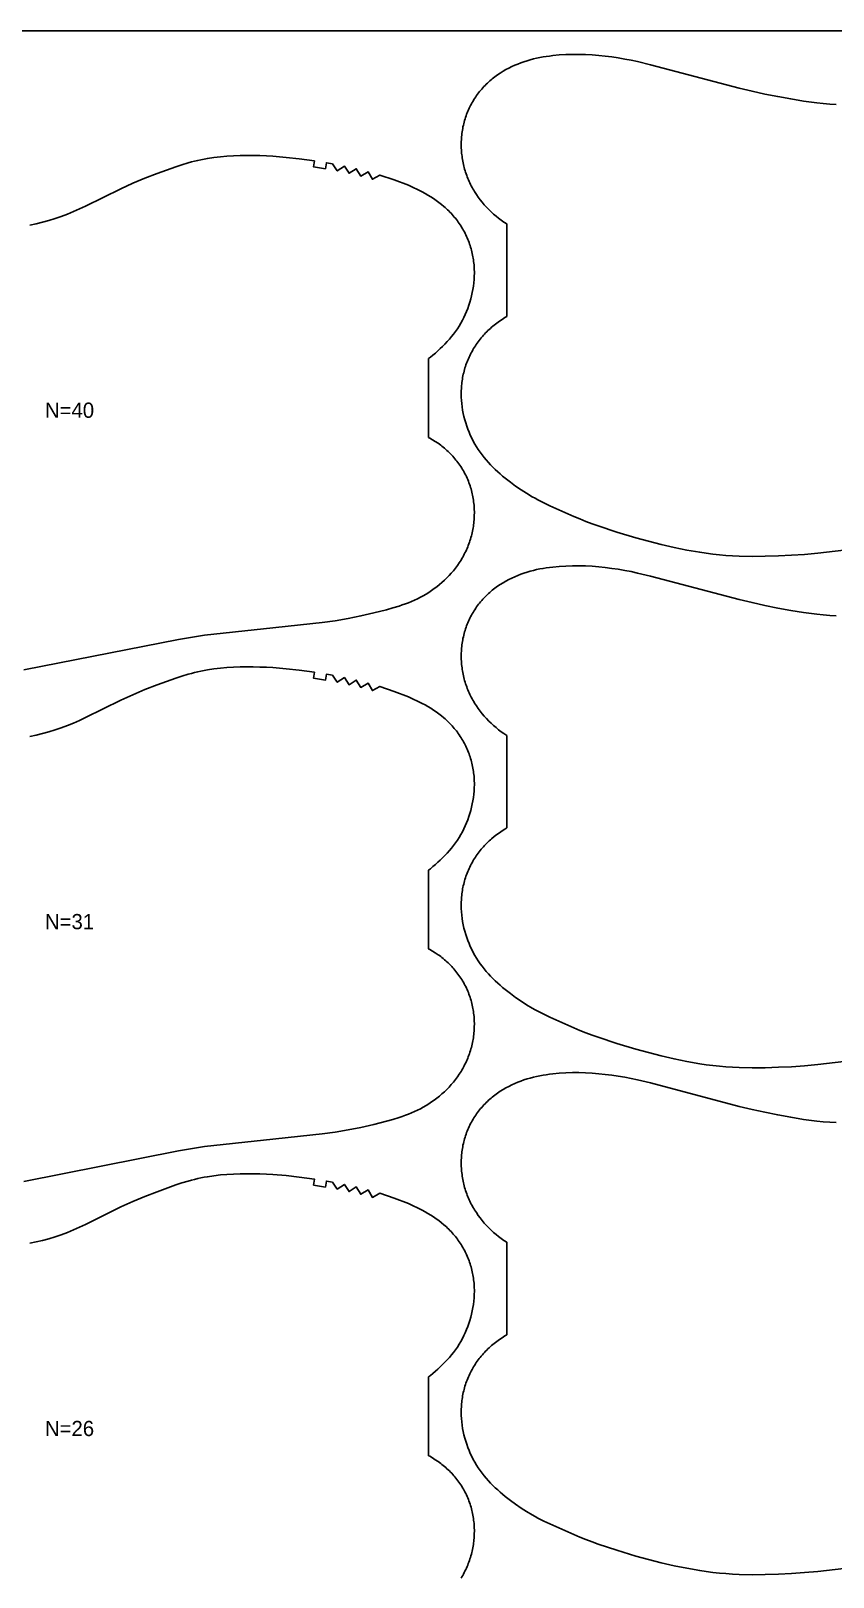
# Model space of a CAD drawing. Header units: inches. Extents: x 0 to 1948, y 0 to 1049.
# Drawn here: x 691 to 954, y 541 to 1049 of the extents above; entities that cross this region are included whole.
import ezdxf

# ---------------------------------------------------------------- set-up
doc = ezdxf.new("R2010")
doc.units = ezdxf.units.IN

msp = doc.modelspace()

# ---------------------------------------------------------------- linework, layer by layer
at = {"layer": '1'}
msp.add_lwpolyline([(0, 0), (1947.5095, 0), (1947.5095, 1048.7909), (0, 1048.7909), (0, 0)], close=True, dxfattribs=at)
for points in [[(957.6171, 878.234), (949.0504, 877.2181), (944.754, 876.8363), (940.4506, 876.5421), (936.1425, 876.3302), (931.8309, 876.2016), (927.517, 876.165), (923.2048, 876.2528), (921.0506, 876.3548), (918.8989, 876.4986), (916.7506, 876.6853), (914.6065, 876.9159), (912.4676, 877.1908), (910.3342, 877.5071), (906.0849, 878.2501), (901.8598, 879.118), (897.6574, 880.0902), (893.4762, 881.1505), (889.3181, 882.2966), (883.1264, 884.1763), (876.9753, 886.1851), (874.9432, 886.9068), (872.9264, 887.6679), (870.9276, 888.474), (868.9429, 889.3159), (861.0595, 892.8298), (859.113, 893.7576), (857.1934, 894.7368), (856.2464, 895.2507), (855.3085, 895.7813), (853.46, 896.8905), (851.6478, 898.0597), (849.8719, 899.2844), (848.1332, 900.5615), (846.4366, 901.8935), (845.606, 902.5813), (844.7882, 903.2842), (843.9838, 904.0028), (843.1937, 904.7376), (842.4188, 905.4889), (841.6608, 906.2575), (840.9219, 907.0439), (840.204, 907.8486), (839.5091, 908.6723), (838.8393, 909.5156), (838.1966, 910.3791), (837.5829, 911.2633), (836.9999, 912.1685), (836.4482, 913.0937), (835.9276, 914.0375), (835.4384, 914.9986), (834.9805, 915.9755), (834.5541, 916.9671), (834.1591, 917.9718), (833.7958, 918.9883), (833.4641, 920.0153), (833.1647, 921.0519), (832.8981, 922.0971), (832.6649, 923.15), (832.4657, 924.2095), (832.3011, 925.2749), (832.1716, 926.3451), (832.0779, 927.4192), (832.0205, 928.4962), (832, 929.5747), (832.0038, 930.114), (832.017, 930.6532), (832.0398, 931.192), (832.0721, 931.7302), (832.1141, 932.2677), (832.1658, 932.8042), (832.2274, 933.3396), (832.2988, 933.8738), (832.3802, 934.4064), (832.4717, 934.9374), (832.5732, 935.4665), (832.6849, 935.9936), (832.8069, 936.5185), (832.939, 937.0409), (833.0812, 937.5608), (833.2333, 938.0778), (833.3954, 938.5919), (833.5674, 939.1029), (833.749, 939.6106), (833.9403, 940.1147), (834.1412, 940.6152), (834.3516, 941.1118), (834.5714, 941.6043), (834.8005, 942.0927), (835.0388, 942.5766), (835.2863, 943.0559), (835.5428, 943.5304), (835.8083, 944), (836.0827, 944.4644), (836.3659, 944.9236), (836.6577, 945.3773), (836.958, 945.8254), (837.2666, 946.2677), (837.5835, 946.7042), (837.9085, 947.1346), (838.2415, 947.5588), (838.5823, 947.9767), (838.9308, 948.3881), (839.2868, 948.7928), (839.6504, 949.1907), (840.0212, 949.5817), (840.3992, 949.9656), (840.7843, 950.3422), (841.1762, 950.7114), (841.575, 951.0731), (841.9802, 951.4275), (842.8092, 952.1146), (843.6612, 952.7741), (844.5339, 953.4073), (845.4253, 954.0154), (846.3334, 954.5998), (847, 955.0059), (847, 985.3252), (846.9271, 985.3704), (846.0277, 985.9652), (845.1469, 986.5873), (844.286, 987.2364), (843.4457, 987.9121), (842.6271, 988.6139), (841.8309, 989.3411), (841.0581, 990.0931), (840.3096, 990.8694), (839.5862, 991.6694), (838.8889, 992.4925), (838.2186, 993.338), (837.5766, 994.2053), (836.9641, 995.0935), (836.3825, 996.0019), (836.1037, 996.4634), (835.8331, 996.9296), (835.5709, 997.4005), (835.3172, 997.876), (835.0722, 998.3559), (834.8361, 998.8402), (834.609, 999.3287), (834.3911, 999.8214), (834.1825, 1000.3181), (833.9833, 1000.8187), (833.7935, 1001.323), (833.6132, 1001.8308), (833.4422, 1002.3419), (833.2807, 1002.8561), (833.1287, 1003.3733), (832.9862, 1003.8933), (832.8532, 1004.4158), (832.7297, 1004.9408), (832.6158, 1005.4679), (832.5115, 1005.9971), (832.4168, 1006.5281), (832.3317, 1007.0608), (832.2562, 1007.5949), (832.1904, 1008.1303), (832.1342, 1008.6668), (832.0878, 1009.2043), (832.0511, 1009.7424), (832.0243, 1010.2811), (832.0072, 1010.8202), (832, 1011.3594), (832.0027, 1011.8987), (832.0153, 1012.4377), (832.0379, 1012.9764), (832.0705, 1013.5145), (832.1132, 1014.0519), (832.1659, 1014.5884), (832.2288, 1015.1237), (832.3018, 1015.6578), (832.385, 1016.1904), (832.4784, 1016.7213), (832.5821, 1017.2504), (832.696, 1017.7774), (832.82, 1018.3022), (832.9543, 1018.8245), (833.0986, 1019.3441), (833.253, 1019.8607), (833.4174, 1020.3743), (833.5918, 1020.8846), (833.7761, 1021.3913), (833.9704, 1021.8942), (834.1745, 1022.3932), (834.3884, 1022.888), (834.6121, 1023.3784), (834.8456, 1023.8642), (835.0887, 1024.3452), (835.3415, 1024.8212), (835.6039, 1025.2919), (835.8758, 1025.7573), (836.157, 1026.2171), (836.4473, 1026.6712), (836.7466, 1027.1196), (837.0547, 1027.5619), (837.3715, 1027.9982), (837.6968, 1028.4282), (838.0305, 1028.8518), (838.3723, 1029.2689), (838.7221, 1029.6792), (839.0799, 1030.0828), (839.4453, 1030.4794), (839.8183, 1030.8688), (840.1986, 1031.251), (840.5862, 1031.6258), (840.9808, 1031.993), (841.3824, 1032.3527), (841.7906, 1032.7047), (842.2052, 1033.0492), (842.6262, 1033.386), (843.0532, 1033.7151), (843.4862, 1034.0365), (843.9248, 1034.3502), (844.8184, 1034.9545), (845.7324, 1035.5276), (846.6652, 1036.0694), (847.6154, 1036.5798), (848.5813, 1037.0586), (849.5618, 1037.5063), (850.5556, 1037.9235), (851.5616, 1038.3107), (852.5787, 1038.6683), (853.6056, 1038.9971), (854.6412, 1039.2975), (855.6843, 1039.5701), (856.7338, 1039.8156), (857.789, 1040.0351), (858.8492, 1040.23), (859.9136, 1040.4016), (860.9818, 1040.5512), (862.053, 1040.6803), (864.2016, 1040.8819), (866.3549, 1041.0154), (868.5105, 1041.0839), (870.6669, 1041.0886), (872.8222, 1041.0309), (874.9751, 1040.9127), (877.1245, 1040.7381), (879.2696, 1040.5119), (881.4097, 1040.2388), (883.5437, 1039.9225), (885.6707, 1039.5631), (887.7894, 1039.1598), (889.8987, 1038.7115), (894.0897, 1037.6941), (923.2833, 1029.9804), (927.4787, 1028.9775), (931.6913, 1028.0491), (935.9207, 1027.2013), (940.1648, 1026.4317), (944.4225, 1025.7437), (948.698, 1025.1724), (950.8437, 1024.9449), (952.9939, 1024.7692), (955.1472, 1024.6571)], [(690.3173, 985.0135), (692.428, 985.4548), (694.5239, 985.9636), (696.604, 986.5355), (698.667, 987.167), (700.7105, 987.8581), (702.7321, 988.6094), (704.7292, 989.4217), (706.7008, 990.2931), (708.6515, 991.2117), (720.2453, 996.9622), (724.1761, 998.7379), (728.1545, 1000.4054), (732.1695, 1001.9801), (738.2571, 1004.1761), (740.307, 1004.8484), (742.3718, 1005.4689), (743.4107, 1005.7548), (744.4546, 1006.022), (745.5036, 1006.269), (746.5574, 1006.4958), (747.6155, 1006.7031), (748.6774, 1006.8914), (750.8107, 1007.2131), (752.9533, 1007.4653), (755.1018, 1007.6528), (757.2544, 1007.7818), (759.4097, 1007.859), (761.5664, 1007.8909), (763.7233, 1007.8831), (765.8795, 1007.8365), (768.0345, 1007.7508), (770.1873, 1007.6258), (774.4852, 1007.2634), (778.7721, 1006.7814), (783.8047, 1006.1013), (783.5135, 1004.1226), (787.4257, 1003.5076), (787.7561, 1005.4801), (789.7268, 1005.139), (791.3174, 1002.8108), (793.6553, 1004.3861), (795.1804, 1002.0166), (797.561, 1003.5239), (799.0138, 1001.1096), (801.4388, 1002.5445), (802.8198, 1000.088), (805.2865, 1001.4506), (810.0144, 999.8309), (814.6926, 998.073), (814.6926, 998.073), (819.2179, 995.8842), (820.1188, 995.3874), (821.0537, 994.8466), (821.9762, 994.2847), (822.8842, 993.7003), (823.7756, 993.0922), (824.6484, 992.459), (825.5003, 991.7995), (826.3293, 991.1124), (826.7346, 990.758), (827.1333, 990.3963), (827.5253, 990.0271), (827.9103, 989.6505), (828.2883, 989.2666), (828.6592, 988.8756), (829.0227, 988.4777), (829.3788, 988.073), (829.7273, 987.6616), (830.0681, 987.2437), (830.401, 986.8195), (830.726, 986.3891), (831.0429, 985.9526), (831.3516, 985.5103), (831.6519, 985.0621), (831.9437, 984.6085), (832.2268, 984.1493), (832.5012, 983.6849), (832.7667, 983.2153), (833.0233, 982.7408), (833.2707, 982.2615), (833.5091, 981.7776), (833.7382, 981.2892), (833.9579, 980.7967), (834.1683, 980.3001), (834.3692, 979.7996), (834.5605, 979.2955), (834.7422, 978.7878), (834.9141, 978.2768), (835.0762, 977.7627), (835.2284, 977.2457), (835.3706, 976.7258), (835.5027, 976.2034), (835.6246, 975.6785), (835.7363, 975.1514), (835.8379, 974.6223), (835.9293, 974.0913), (836.0107, 973.5587), (836.0821, 973.0245), (836.1437, 972.4891), (836.1954, 971.9526), (836.2374, 971.4151), (836.2698, 970.8769), (836.2925, 970.3381), (836.3058, 969.7989), (836.3095, 969.2596), (836.289, 968.1811), (836.2316, 967.1041), (836.1379, 966.03), (836.0084, 964.9598), (835.8438, 963.8944), (835.6446, 962.8349), (835.4114, 961.782), (835.1448, 960.7368), (834.8454, 959.7002), (834.5138, 958.6732), (834.1504, 957.6566), (833.7555, 956.6519), (833.329, 955.6604), (832.8711, 954.6835), (832.3819, 953.7224), (831.8614, 952.7786), (831.3096, 951.8534), (830.7267, 950.9482), (830.113, 950.064), (829.4702, 949.2005), (828.8004, 948.3572), (828.1055, 947.5335), (827.3876, 946.7288), (826.6487, 945.9424), (825.8908, 945.1738), (825.1158, 944.4225), (824.3257, 943.6877), (823.5214, 942.9691), (822.7035, 942.2662), (821.8729, 941.5784), (821.3095, 941.1361), (821.3095, 915.2343), (821.6443, 915.0545), (822.5772, 914.5127), (823.4912, 913.9396), (824.3847, 913.3353), (824.8234, 913.0216), (825.2563, 912.7002), (825.6833, 912.3711), (826.1043, 912.0343), (826.519, 911.6898), (826.9272, 911.3378), (827.3287, 910.9781), (827.7233, 910.6109), (828.1109, 910.2361), (828.4913, 909.8539), (828.8643, 909.4645), (829.2297, 909.0679), (829.5874, 908.6643), (829.9372, 908.254), (830.2791, 907.8369), (830.6127, 907.4133), (830.938, 906.9833), (831.2548, 906.547), (831.5629, 906.1047), (831.8622, 905.6563), (832.1525, 905.2022), (832.4337, 904.7424), (832.7056, 904.277), (832.968, 903.8063), (833.2208, 903.3303), (833.464, 902.8493), (833.6974, 902.3635), (833.9211, 901.8731), (834.1351, 901.3783), (834.3392, 900.8793), (834.5334, 900.3764), (834.7177, 899.8697), (834.8921, 899.3594), (835.0566, 898.8458), (835.2109, 898.3292), (835.3553, 897.8096), (835.4895, 897.2873), (835.6136, 896.7625), (835.7275, 896.2355), (835.8311, 895.7064), (835.9246, 895.1755), (836.0078, 894.6429), (836.0808, 894.1088), (836.1436, 893.5735), (836.1964, 893.037), (836.239, 892.4996), (836.2716, 891.9615), (836.2942, 891.4228), (836.3068, 890.8838), (836.3095, 890.3445), (836.3023, 889.8053), (836.2853, 889.2662), (836.2584, 888.7275), (836.2217, 888.1894), (836.1753, 887.6519), (836.1192, 887.1154), (836.0533, 886.58), (835.9779, 886.0459), (835.8927, 885.5132), (835.798, 884.9822), (835.6937, 884.453), (835.5798, 883.9259), (835.4563, 883.4009), (835.3233, 882.8784), (835.1808, 882.3584), (835.0288, 881.8412), (834.8673, 881.327), (834.6964, 880.8159), (834.516, 880.3081), (834.3262, 879.8038), (834.127, 879.3032), (833.9184, 878.8065), (833.7005, 878.3138), (833.4734, 877.8253), (833.2373, 877.341), (832.9923, 876.8611), (832.7386, 876.3856), (832.4764, 875.9147), (832.2058, 875.4485), (831.927, 874.987), (831.3454, 874.0786), (830.7329, 873.1904), (830.0909, 872.3231), (829.4206, 871.4776), (828.7233, 870.6545), (828, 869.8545), (827.2514, 869.0782), (826.4787, 868.3262), (825.6825, 867.599), (824.8638, 866.8972), (824.0236, 866.2215), (823.1626, 865.5724), (822.2819, 864.9503), (821.3824, 864.3555), (820.4655, 863.7878), (819.5321, 863.2473), (818.5835, 862.7339), (817.6208, 862.2476), (816.6451, 861.7885), (815.6576, 861.3564), (814.6594, 860.9511), (813.6516, 860.5703), (812.6355, 860.2114), (811.6122, 859.872), (809.5485, 859.2413), (807.4701, 858.6578), (803.2928, 857.5787), (799.0904, 856.6122), (794.8608, 855.7654), (790.607, 855.05), (786.3338, 854.4676), (767.0311, 852.4258), (747.7401, 850.2772), (739.2243, 848.8989), (688.4472, 838.8564)], [(957.6171, 710.234), (949.0504, 709.2181), (944.754, 708.8363), (940.4506, 708.5421), (936.1425, 708.3302), (931.8309, 708.2016), (927.517, 708.165), (923.2048, 708.2528), (921.0506, 708.3548), (918.8989, 708.4986), (916.7506, 708.6853), (914.6065, 708.9159), (912.4676, 709.1908), (910.3342, 709.5071), (906.0849, 710.2501), (901.8598, 711.118), (897.6574, 712.0902), (893.4762, 713.1505), (889.3181, 714.2966), (883.1264, 716.1763), (876.9753, 718.1851), (874.9432, 718.9068), (872.9264, 719.6679), (870.9276, 720.474), (868.9429, 721.3159), (861.0595, 724.8298), (859.113, 725.7576), (857.1934, 726.7368), (856.2464, 727.2507), (855.3085, 727.7813), (853.46, 728.8905), (851.6478, 730.0597), (849.8719, 731.2844), (848.1332, 732.5615), (846.4366, 733.8935), (845.606, 734.5813), (844.7882, 735.2842), (843.9838, 736.0028), (843.1937, 736.7376), (842.4188, 737.4889), (841.6608, 738.2575), (840.9219, 739.0439), (840.204, 739.8486), (839.5091, 740.6723), (838.8393, 741.5156), (838.1966, 742.3791), (837.5829, 743.2633), (836.9999, 744.1685), (836.4482, 745.0937), (835.9276, 746.0375), (835.4384, 746.9986), (834.9805, 747.9755), (834.5541, 748.9671), (834.1591, 749.9718), (833.7958, 750.9883), (833.4641, 752.0153), (833.1647, 753.0519), (832.8981, 754.0971), (832.6649, 755.15), (832.4657, 756.2095), (832.3011, 757.2749), (832.1716, 758.3451), (832.0779, 759.4192), (832.0205, 760.4962), (832, 761.5747), (832.0038, 762.114), (832.017, 762.6532), (832.0398, 763.192), (832.0721, 763.7302), (832.1141, 764.2677), (832.1658, 764.8042), (832.2274, 765.3396), (832.2988, 765.8738), (832.3802, 766.4064), (832.4717, 766.9374), (832.5732, 767.4665), (832.6849, 767.9936), (832.8069, 768.5185), (832.939, 769.0409), (833.0812, 769.5608), (833.2333, 770.0778), (833.3954, 770.5919), (833.5674, 771.1029), (833.749, 771.6106), (833.9403, 772.1147), (834.1412, 772.6152), (834.3516, 773.1118), (834.5714, 773.6043), (834.8005, 774.0927), (835.0388, 774.5766), (835.2863, 775.0559), (835.5428, 775.5304), (835.8083, 776), (836.0827, 776.4644), (836.3659, 776.9236), (836.6577, 777.3773), (836.958, 777.8254), (837.2666, 778.2677), (837.5835, 778.7042), (837.9085, 779.1346), (838.2415, 779.5588), (838.5823, 779.9767), (838.9308, 780.3881), (839.2868, 780.7928), (839.6504, 781.1907), (840.0212, 781.5817), (840.3992, 781.9656), (840.7843, 782.3422), (841.1762, 782.7114), (841.575, 783.0731), (841.9802, 783.4275), (842.8092, 784.1146), (843.6612, 784.7741), (844.5339, 785.4073), (845.4253, 786.0154), (846.3334, 786.5998), (847, 787.0059), (847, 817.3252), (846.9271, 817.3704), (846.0277, 817.9652), (845.1469, 818.5873), (844.286, 819.2364), (843.4457, 819.9121), (842.6271, 820.6139), (841.8309, 821.3411), (841.0581, 822.0931), (840.3096, 822.8694), (839.5862, 823.6694), (838.8889, 824.4925), (838.2186, 825.338), (837.5766, 826.2053), (836.9641, 827.0935), (836.3825, 828.0019), (836.1037, 828.4634), (835.8331, 828.9296), (835.5709, 829.4005), (835.3172, 829.876), (835.0722, 830.3559), (834.8361, 830.8402), (834.609, 831.3287), (834.3911, 831.8214), (834.1825, 832.3181), (833.9833, 832.8187), (833.7935, 833.323), (833.6132, 833.8308), (833.4422, 834.3419), (833.2807, 834.8561), (833.1287, 835.3733), (832.9862, 835.8933), (832.8532, 836.4158), (832.7297, 836.9408), (832.6158, 837.4679), (832.5115, 837.9971), (832.4168, 838.5281), (832.3317, 839.0608), (832.2562, 839.5949), (832.1904, 840.1303), (832.1342, 840.6668), (832.0878, 841.2043), (832.0511, 841.7424), (832.0243, 842.2811), (832.0072, 842.8202), (832, 843.3594), (832.0027, 843.8987), (832.0153, 844.4377), (832.0379, 844.9764), (832.0705, 845.5145), (832.1132, 846.0519), (832.1659, 846.5884), (832.2288, 847.1237), (832.3018, 847.6578), (832.385, 848.1904), (832.4784, 848.7213), (832.5821, 849.2504), (832.696, 849.7774), (832.82, 850.3022), (832.9543, 850.8245), (833.0986, 851.3441), (833.253, 851.8607), (833.4174, 852.3743), (833.5918, 852.8846), (833.7761, 853.3913), (833.9704, 853.8942), (834.1745, 854.3932), (834.3884, 854.888), (834.6121, 855.3784), (834.8456, 855.8642), (835.0887, 856.3452), (835.3415, 856.8212), (835.6039, 857.2919), (835.8758, 857.7573), (836.157, 858.2171), (836.4473, 858.6712), (836.7466, 859.1196), (837.0547, 859.5619), (837.3715, 859.9982), (837.6968, 860.4282), (838.0305, 860.8518), (838.3723, 861.2689), (838.7221, 861.6792), (839.0799, 862.0828), (839.4453, 862.4794), (839.8183, 862.8688), (840.1986, 863.251), (840.5862, 863.6258), (840.9808, 863.993), (841.3824, 864.3527), (841.7906, 864.7047), (842.2052, 865.0492), (842.6262, 865.386), (843.0532, 865.7151), (843.4862, 866.0365), (843.9248, 866.3502), (844.8184, 866.9545), (845.7324, 867.5276), (846.6652, 868.0694), (847.6154, 868.5798), (848.5813, 869.0586), (849.5618, 869.5063), (850.5556, 869.9235), (851.5616, 870.3107), (852.5787, 870.6683), (853.6056, 870.9971), (854.6412, 871.2975), (855.6843, 871.5701), (856.7338, 871.8156), (857.789, 872.0351), (858.8492, 872.23), (859.9136, 872.4016), (860.9818, 872.5512), (862.053, 872.6803), (864.2016, 872.8819), (866.3549, 873.0154), (868.5105, 873.0839), (870.6669, 873.0886), (872.8222, 873.0309), (874.9751, 872.9127), (877.1245, 872.7381), (879.2696, 872.5119), (881.4097, 872.2388), (883.5437, 871.9225), (885.6707, 871.5631), (887.7894, 871.1598), (889.8987, 870.7115), (894.0897, 869.6941), (923.2833, 861.9804), (927.4787, 860.9775), (931.6913, 860.0491), (935.9207, 859.2013), (940.1648, 858.4317), (944.4225, 857.7437), (948.698, 857.1724), (950.8437, 856.9449), (952.9939, 856.7692), (955.1472, 856.6571)], [(690.3173, 817.0135), (692.428, 817.4548), (694.5239, 817.9636), (696.604, 818.5355), (698.667, 819.167), (700.7105, 819.8581), (702.7321, 820.6094), (704.7292, 821.4217), (706.7008, 822.2931), (708.6515, 823.2117), (720.2453, 828.9622), (724.1761, 830.7379), (728.1545, 832.4054), (732.1695, 833.9801), (738.2571, 836.1761), (740.307, 836.8484), (742.3718, 837.4689), (743.4107, 837.7548), (744.4546, 838.022), (745.5036, 838.269), (746.5574, 838.4958), (747.6155, 838.7031), (748.6774, 838.8914), (750.8107, 839.2131), (752.9533, 839.4653), (755.1018, 839.6528), (757.2544, 839.7818), (759.4097, 839.859), (761.5664, 839.8909), (763.7233, 839.8831), (765.8795, 839.8365), (768.0345, 839.7508), (770.1873, 839.6258), (774.4852, 839.2634), (778.7721, 838.7814), (783.8047, 838.1013), (783.5135, 836.1226), (787.4257, 835.5076), (787.7561, 837.4801), (789.7268, 837.139), (791.3174, 834.8108), (793.6553, 836.3861), (795.1804, 834.0166), (797.561, 835.5239), (799.0138, 833.1096), (801.4388, 834.5445), (802.8198, 832.088), (805.2865, 833.4506), (810.0144, 831.8309), (814.6926, 830.073), (814.6926, 830.073), (819.2179, 827.8842), (820.1188, 827.3874), (821.0537, 826.8466), (821.9762, 826.2847), (822.8842, 825.7003), (823.7756, 825.0922), (824.6484, 824.459), (825.5003, 823.7995), (826.3293, 823.1124), (826.7346, 822.758), (827.1333, 822.3963), (827.5253, 822.0271), (827.9103, 821.6505), (828.2883, 821.2666), (828.6592, 820.8756), (829.0227, 820.4777), (829.3788, 820.073), (829.7273, 819.6616), (830.0681, 819.2437), (830.401, 818.8195), (830.726, 818.3891), (831.0429, 817.9526), (831.3516, 817.5103), (831.6519, 817.0621), (831.9437, 816.6085), (832.2268, 816.1493), (832.5012, 815.6849), (832.7667, 815.2153), (833.0233, 814.7408), (833.2707, 814.2615), (833.5091, 813.7776), (833.7382, 813.2892), (833.9579, 812.7967), (834.1683, 812.3001), (834.3692, 811.7996), (834.5605, 811.2955), (834.7422, 810.7878), (834.9141, 810.2768), (835.0762, 809.7627), (835.2284, 809.2457), (835.3706, 808.7258), (835.5027, 808.2034), (835.6246, 807.6785), (835.7363, 807.1514), (835.8379, 806.6223), (835.9293, 806.0913), (836.0107, 805.5587), (836.0821, 805.0245), (836.1437, 804.4891), (836.1954, 803.9526), (836.2374, 803.4151), (836.2698, 802.8769), (836.2925, 802.3381), (836.3058, 801.7989), (836.3095, 801.2596), (836.289, 800.1811), (836.2316, 799.1041), (836.1379, 798.03), (836.0084, 796.9598), (835.8438, 795.8944), (835.6446, 794.8349), (835.4114, 793.782), (835.1448, 792.7368), (834.8454, 791.7002), (834.5138, 790.6732), (834.1504, 789.6566), (833.7555, 788.6519), (833.329, 787.6604), (832.8711, 786.6835), (832.3819, 785.7224), (831.8614, 784.7786), (831.3096, 783.8534), (830.7267, 782.9482), (830.113, 782.064), (829.4702, 781.2005), (828.8004, 780.3572), (828.1055, 779.5335), (827.3876, 778.7288), (826.6487, 777.9424), (825.8908, 777.1738), (825.1158, 776.4225), (824.3257, 775.6877), (823.5214, 774.9691), (822.7035, 774.2662), (821.8729, 773.5784), (821.3095, 773.1361), (821.3095, 747.2343), (821.6443, 747.0545), (822.5772, 746.5127), (823.4912, 745.9396), (824.3847, 745.3353), (824.8234, 745.0216), (825.2563, 744.7002), (825.6833, 744.3711), (826.1043, 744.0343), (826.519, 743.6898), (826.9272, 743.3378), (827.3287, 742.9781), (827.7233, 742.6109), (828.1109, 742.2361), (828.4913, 741.8539), (828.8643, 741.4645), (829.2297, 741.0679), (829.5874, 740.6643), (829.9372, 740.254), (830.2791, 739.8369), (830.6127, 739.4133), (830.938, 738.9833), (831.2548, 738.547), (831.5629, 738.1047), (831.8622, 737.6563), (832.1525, 737.2022), (832.4337, 736.7424), (832.7056, 736.277), (832.968, 735.8063), (833.2208, 735.3303), (833.464, 734.8493), (833.6974, 734.3635), (833.9211, 733.8731), (834.1351, 733.3783), (834.3392, 732.8793), (834.5334, 732.3764), (834.7177, 731.8697), (834.8921, 731.3594), (835.0566, 730.8458), (835.2109, 730.3292), (835.3553, 729.8096), (835.4895, 729.2873), (835.6136, 728.7625), (835.7275, 728.2355), (835.8311, 727.7064), (835.9246, 727.1755), (836.0078, 726.6429), (836.0808, 726.1088), (836.1436, 725.5735), (836.1964, 725.037), (836.239, 724.4996), (836.2716, 723.9615), (836.2942, 723.4228), (836.3068, 722.8838), (836.3095, 722.3445), (836.3023, 721.8053), (836.2853, 721.2662), (836.2584, 720.7275), (836.2217, 720.1894), (836.1753, 719.6519), (836.1192, 719.1154), (836.0533, 718.58), (835.9779, 718.0459), (835.8927, 717.5132), (835.798, 716.9822), (835.6937, 716.453), (835.5798, 715.9259), (835.4563, 715.4009), (835.3233, 714.8784), (835.1808, 714.3584), (835.0288, 713.8412), (834.8673, 713.327), (834.6964, 712.8159), (834.516, 712.3081), (834.3262, 711.8038), (834.127, 711.3032), (833.9184, 710.8065), (833.7005, 710.3138), (833.4734, 709.8253), (833.2373, 709.341), (832.9923, 708.8611), (832.7386, 708.3856), (832.4764, 707.9147), (832.2058, 707.4485), (831.927, 706.987), (831.3454, 706.0786), (830.7329, 705.1904), (830.0909, 704.3231), (829.4206, 703.4776), (828.7233, 702.6545), (828, 701.8545), (827.2514, 701.0782), (826.4787, 700.3262), (825.6825, 699.599), (824.8638, 698.8972), (824.0236, 698.2215), (823.1626, 697.5724), (822.2819, 696.9503), (821.3824, 696.3555), (820.4655, 695.7878), (819.5321, 695.2473), (818.5835, 694.7339), (817.6208, 694.2476), (816.6451, 693.7885), (815.6576, 693.3564), (814.6594, 692.9511), (813.6516, 692.5703), (812.6355, 692.2114), (811.6122, 691.872), (809.5485, 691.2413), (807.4701, 690.6578), (803.2928, 689.5787), (799.0904, 688.6122), (794.8608, 687.7654), (790.607, 687.05), (786.3338, 686.4676), (767.0311, 684.4258), (747.7401, 682.2772), (739.2243, 680.8989), (688.4472, 670.8564)], [(957.6171, 543.734), (949.0504, 542.7181), (944.754, 542.3363), (940.4506, 542.0421), (936.1425, 541.8302), (931.8309, 541.7016), (927.517, 541.665), (923.2048, 541.7528), (921.0506, 541.8548), (918.8989, 541.9986), (916.7506, 542.1853), (914.6065, 542.4159), (912.4676, 542.6908), (910.3342, 543.0071), (906.0849, 543.7501), (901.8598, 544.618), (897.6574, 545.5902), (893.4762, 546.6505), (889.3181, 547.7966), (883.1264, 549.6763), (876.9753, 551.6851), (874.9432, 552.4068), (872.9264, 553.1679), (870.9276, 553.974), (868.9429, 554.8159), (861.0595, 558.3298), (859.113, 559.2576), (857.1934, 560.2368), (856.2464, 560.7507), (855.3085, 561.2813), (853.46, 562.3905), (851.6478, 563.5597), (849.8719, 564.7844), (848.1332, 566.0615), (846.4366, 567.3935), (845.606, 568.0813), (844.7882, 568.7842), (843.9838, 569.5028), (843.1937, 570.2376), (842.4188, 570.9889), (841.6608, 571.7575), (840.9219, 572.5439), (840.204, 573.3486), (839.5091, 574.1723), (838.8393, 575.0156), (838.1966, 575.8791), (837.5829, 576.7633), (836.9999, 577.6685), (836.4482, 578.5937), (835.9276, 579.5375), (835.4384, 580.4986), (834.9805, 581.4755), (834.5541, 582.4671), (834.1591, 583.4718), (833.7958, 584.4883), (833.4641, 585.5153), (833.1647, 586.5519), (832.8981, 587.5971), (832.6649, 588.65), (832.4657, 589.7095), (832.3011, 590.7749), (832.1716, 591.8451), (832.0779, 592.9192), (832.0205, 593.9962), (832, 595.0747), (832.0038, 595.614), (832.017, 596.1532), (832.0398, 596.692), (832.0721, 597.2302), (832.1141, 597.7677), (832.1658, 598.3042), (832.2274, 598.8396), (832.2988, 599.3738), (832.3802, 599.9064), (832.4717, 600.4374), (832.5732, 600.9665), (832.6849, 601.4936), (832.8069, 602.0185), (832.939, 602.5409), (833.0812, 603.0608), (833.2333, 603.5778), (833.3954, 604.0919), (833.5674, 604.6029), (833.749, 605.1106), (833.9403, 605.6147), (834.1412, 606.1152), (834.3516, 606.6118), (834.5714, 607.1043), (834.8005, 607.5927), (835.0388, 608.0766), (835.2863, 608.5559), (835.5428, 609.0304), (835.8083, 609.5), (836.0827, 609.9644), (836.3659, 610.4236), (836.6577, 610.8773), (836.958, 611.3254), (837.2666, 611.7677), (837.5835, 612.2042), (837.9085, 612.6346), (838.2415, 613.0588), (838.5823, 613.4767), (838.9308, 613.8881), (839.2868, 614.2928), (839.6504, 614.6907), (840.0212, 615.0817), (840.3992, 615.4656), (840.7843, 615.8422), (841.1762, 616.2114), (841.575, 616.5731), (841.9802, 616.9275), (842.8092, 617.6146), (843.6612, 618.2741), (844.5339, 618.9073), (845.4253, 619.5154), (846.3334, 620.0998), (847, 620.5059), (847, 650.8252), (846.9271, 650.8704), (846.0277, 651.4652), (845.1469, 652.0873), (844.286, 652.7364), (843.4457, 653.4121), (842.6271, 654.1139), (841.8309, 654.8411), (841.0581, 655.5931), (840.3096, 656.3694), (839.5862, 657.1694), (838.8889, 657.9925), (838.2186, 658.838), (837.5766, 659.7053), (836.9641, 660.5935), (836.3825, 661.5019), (836.1037, 661.9634), (835.8331, 662.4296), (835.5709, 662.9005), (835.3172, 663.376), (835.0722, 663.8559), (834.8361, 664.3402), (834.609, 664.8287), (834.3911, 665.3214), (834.1825, 665.8181), (833.9833, 666.3187), (833.7935, 666.823), (833.6132, 667.3308), (833.4422, 667.8419), (833.2807, 668.3561), (833.1287, 668.8733), (832.9862, 669.3933), (832.8532, 669.9158), (832.7297, 670.4408), (832.6158, 670.9679), (832.5115, 671.4971), (832.4168, 672.0281), (832.3317, 672.5608), (832.2562, 673.0949), (832.1904, 673.6303), (832.1342, 674.1668), (832.0878, 674.7043), (832.0511, 675.2424), (832.0243, 675.7811), (832.0072, 676.3202), (832, 676.8594), (832.0027, 677.3987), (832.0153, 677.9377), (832.0379, 678.4764), (832.0705, 679.0145), (832.1132, 679.5519), (832.1659, 680.0884), (832.2288, 680.6237), (832.3018, 681.1578), (832.385, 681.6904), (832.4784, 682.2213), (832.5821, 682.7504), (832.696, 683.2774), (832.82, 683.8022), (832.9543, 684.3245), (833.0986, 684.8441), (833.253, 685.3607), (833.4174, 685.8743), (833.5918, 686.3846), (833.7761, 686.8913), (833.9704, 687.3942), (834.1745, 687.8932), (834.3884, 688.388), (834.6121, 688.8784), (834.8456, 689.3642), (835.0887, 689.8452), (835.3415, 690.3212), (835.6039, 690.7919), (835.8758, 691.2573), (836.157, 691.7171), (836.4473, 692.1712), (836.7466, 692.6196), (837.0547, 693.0619), (837.3715, 693.4982), (837.6968, 693.9282), (838.0305, 694.3518), (838.3723, 694.7689), (838.7221, 695.1792), (839.0799, 695.5828), (839.4453, 695.9794), (839.8183, 696.3688), (840.1986, 696.751), (840.5862, 697.1258), (840.9808, 697.493), (841.3824, 697.8527), (841.7906, 698.2047), (842.2052, 698.5492), (842.6262, 698.886), (843.0532, 699.2151), (843.4862, 699.5365), (843.9248, 699.8502), (844.8184, 700.4545), (845.7324, 701.0276), (846.6652, 701.5694), (847.6154, 702.0798), (848.5813, 702.5586), (849.5618, 703.0063), (850.5556, 703.4235), (851.5616, 703.8107), (852.5787, 704.1683), (853.6056, 704.4971), (854.6412, 704.7975), (855.6843, 705.0701), (856.7338, 705.3156), (857.789, 705.5351), (858.8492, 705.73), (859.9136, 705.9016), (860.9818, 706.0512), (862.053, 706.1803), (864.2016, 706.3819), (866.3549, 706.5154), (868.5105, 706.5839), (870.6669, 706.5886), (872.8222, 706.5309), (874.9751, 706.4127), (877.1245, 706.2381), (879.2696, 706.0119), (881.4097, 705.7388), (883.5437, 705.4225), (885.6707, 705.0631), (887.7894, 704.6598), (889.8987, 704.2115), (894.0897, 703.1941), (923.2833, 695.4804), (927.4787, 694.4775), (931.6913, 693.5491), (935.9207, 692.7013), (940.1648, 691.9317), (944.4225, 691.2437), (948.698, 690.6724), (950.8437, 690.4449), (952.9939, 690.2692), (955.1472, 690.1571)], [(690.3173, 650.5135), (692.428, 650.9548), (694.5239, 651.4636), (696.604, 652.0355), (698.667, 652.667), (700.7105, 653.3581), (702.7321, 654.1094), (704.7292, 654.9217), (706.7008, 655.7931), (708.6515, 656.7117), (720.2453, 662.4622), (724.1761, 664.2379), (728.1545, 665.9054), (732.1695, 667.4801), (738.2571, 669.6761), (740.307, 670.3484), (742.3718, 670.9689), (743.4107, 671.2548), (744.4546, 671.522), (745.5036, 671.769), (746.5574, 671.9958), (747.6155, 672.2031), (748.6774, 672.3914), (750.8107, 672.7131), (752.9533, 672.9653), (755.1018, 673.1528), (757.2544, 673.2818), (759.4097, 673.359), (761.5664, 673.3909), (763.7233, 673.3831), (765.8795, 673.3365), (768.0345, 673.2508), (770.1873, 673.1258), (774.4852, 672.7634), (778.7721, 672.2814), (783.8047, 671.6013), (783.5135, 669.6226), (787.4257, 669.0076), (787.7561, 670.9801), (789.7268, 670.639), (791.3174, 668.3108), (793.6553, 669.8861), (795.1804, 667.5166), (797.561, 669.0239), (799.0138, 666.6096), (801.4388, 668.0445), (802.8198, 665.588), (805.2865, 666.9506), (810.0144, 665.3309), (814.6926, 663.573), (814.6926, 663.573), (819.2179, 661.3842), (820.1188, 660.8874), (821.0537, 660.3466), (821.9762, 659.7847), (822.8842, 659.2003), (823.7756, 658.5922), (824.6484, 657.959), (825.5003, 657.2995), (826.3293, 656.6124), (826.7346, 656.258), (827.1333, 655.8963), (827.5253, 655.5271), (827.9103, 655.1505), (828.2883, 654.7666), (828.6592, 654.3756), (829.0227, 653.9777), (829.3788, 653.573), (829.7273, 653.1616), (830.0681, 652.7437), (830.401, 652.3195), (830.726, 651.8891), (831.0429, 651.4526), (831.3516, 651.0103), (831.6519, 650.5621), (831.9437, 650.1085), (832.2268, 649.6493), (832.5012, 649.1849), (832.7667, 648.7153), (833.0233, 648.2408), (833.2707, 647.7615), (833.5091, 647.2776), (833.7382, 646.7892), (833.9579, 646.2967), (834.1683, 645.8001), (834.3692, 645.2996), (834.5605, 644.7955), (834.7422, 644.2878), (834.9141, 643.7768), (835.0762, 643.2627), (835.2284, 642.7457), (835.3706, 642.2258), (835.5027, 641.7034), (835.6246, 641.1785), (835.7363, 640.6514), (835.8379, 640.1223), (835.9293, 639.5913), (836.0107, 639.0587), (836.0821, 638.5245), (836.1437, 637.9891), (836.1954, 637.4526), (836.2374, 636.9151), (836.2698, 636.3769), (836.2925, 635.8381), (836.3058, 635.2989), (836.3095, 634.7596), (836.289, 633.6811), (836.2316, 632.6041), (836.1379, 631.53), (836.0084, 630.4598), (835.8438, 629.3944), (835.6446, 628.3349), (835.4114, 627.282), (835.1448, 626.2368), (834.8454, 625.2002), (834.5138, 624.1732), (834.1504, 623.1566), (833.7555, 622.1519), (833.329, 621.1604), (832.8711, 620.1835), (832.3819, 619.2224), (831.8614, 618.2786), (831.3096, 617.3534), (830.7267, 616.4482), (830.113, 615.564), (829.4702, 614.7005), (828.8004, 613.8572), (828.1055, 613.0335), (827.3876, 612.2288), (826.6487, 611.4424), (825.8908, 610.6738), (825.1158, 609.9225), (824.3257, 609.1877), (823.5214, 608.4691), (822.7035, 607.7662), (821.8729, 607.0784), (821.3095, 606.6361), (821.3095, 580.7343), (821.6443, 580.5545), (822.5772, 580.0127), (823.4912, 579.4396), (824.3847, 578.8353), (824.8234, 578.5216), (825.2563, 578.2002), (825.6833, 577.8711), (826.1043, 577.5343), (826.519, 577.1898), (826.9272, 576.8378), (827.3287, 576.4781), (827.7233, 576.1109), (828.1109, 575.7361), (828.4913, 575.3539), (828.8643, 574.9645), (829.2297, 574.5679), (829.5874, 574.1643), (829.9372, 573.754), (830.2791, 573.3369), (830.6127, 572.9133), (830.938, 572.4833), (831.2548, 572.047), (831.5629, 571.6047), (831.8622, 571.1563), (832.1525, 570.7022), (832.4337, 570.2424), (832.7056, 569.777), (832.968, 569.3063), (833.2208, 568.8303), (833.464, 568.3493), (833.6974, 567.8635), (833.9211, 567.3731), (834.1351, 566.8783), (834.3392, 566.3793), (834.5334, 565.8764), (834.7177, 565.3697), (834.8921, 564.8594), (835.0566, 564.3458), (835.2109, 563.8292), (835.3553, 563.3096), (835.4895, 562.7873), (835.6136, 562.2625), (835.7275, 561.7355), (835.8311, 561.2064), (835.9246, 560.6755), (836.0078, 560.1429), (836.0808, 559.6088), (836.1436, 559.0735), (836.1964, 558.537), (836.239, 557.9996), (836.2716, 557.4615), (836.2942, 556.9228), (836.3068, 556.3838), (836.3095, 555.8445), (836.3023, 555.3053), (836.2853, 554.7662), (836.2584, 554.2275), (836.2217, 553.6894), (836.1753, 553.1519), (836.1192, 552.6154), (836.0533, 552.08), (835.9779, 551.5459), (835.8927, 551.0132), (835.798, 550.4822), (835.6937, 549.953), (835.5798, 549.4259), (835.4563, 548.9009), (835.3233, 548.3784), (835.1808, 547.8584), (835.0288, 547.3412), (834.8673, 546.827), (834.6964, 546.3159), (834.516, 545.8081), (834.3262, 545.3038), (834.127, 544.8032), (833.9184, 544.3065), (833.7005, 543.8138), (833.4734, 543.3253), (833.2373, 542.841), (832.9923, 542.3611), (832.7386, 541.8856), (832.4764, 541.4147), (832.2058, 540.9485), (831.927, 540.487)]]:
    msp.add_lwpolyline(points, dxfattribs=at)

# ---------------------------------------------------------------- texts
for s, p in [('N=40', (695.3048, 921.6955)), ('N=31', (695.3048, 753.6955)), ('N=26', (695.3048, 587.1955))]:
    msp.add_text(s, height=5, dxfattribs=at).set_placement(p)

doc.saveas('drawing.dxf')
